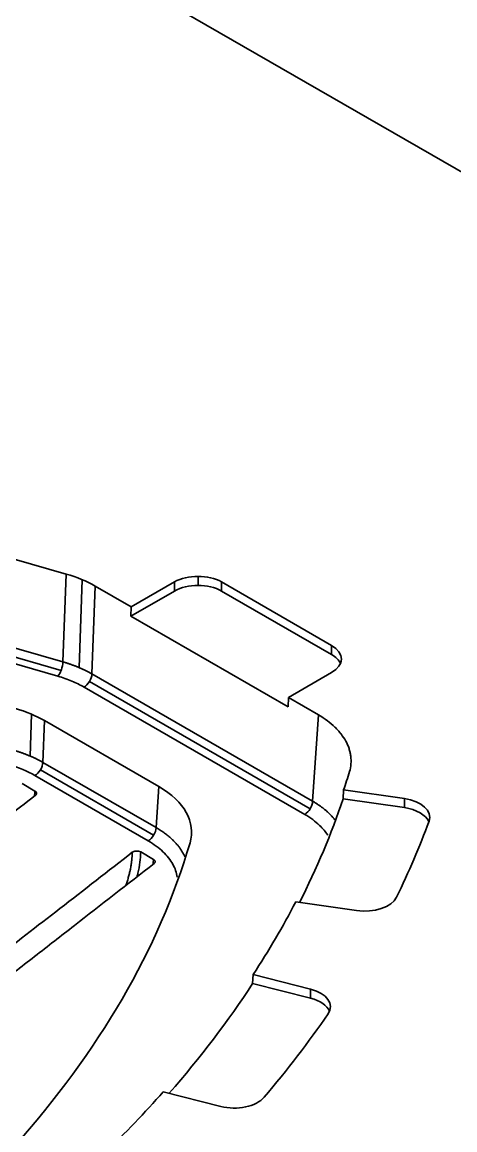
# Model space of a CAD drawing. Header units: millimetres. Extents: x 256 to 2096, y 1004 to 2403.
# Drawn here: x 1925.6 to 1964.5, y 1314.8 to 1414.6 of the extents above; entities that cross this region are included whole.
import ezdxf

# ---------------------------------------------------------------- set-up
doc = ezdxf.new("R2010")
doc.units = ezdxf.units.MM
doc.layers.add('1', color=7, linetype='Continuous', true_color=0xffffff)

msp = doc.modelspace()

# ---------------------------------------------------------------- linework, layer by layer
at = {"layer": '1', "color": 7, "linetype": 'Continuous', "lineweight": 35}
for p, q in [((1677.231, 1567.33), (2022.299, 1368.104)), ((1929.585, 1364.897), (1918.285, 1368.159)), ((1929.293, 1356.989), (1929.585, 1364.897)), ((1931.038, 1364.384), (1930.746, 1356.475)), ((1932.193, 1363.811), (1931.901, 1355.903)), ((1935.438, 1361.938), (1932.193, 1363.811)), ((1939.328, 1364.183), (1935.438, 1361.938)), ((1939.328, 1364.183), (1939.328, 1363.366)), ((1941.449, 1364.69), (1941.449, 1363.874)), ((1943.57, 1364.183), (1943.57, 1363.366)), ((1953.47, 1358.467), (1943.57, 1364.183)), ((1939.328, 1363.366), (1935.401, 1361.1)), ((1953.47, 1357.651), (1943.57, 1363.366)), ((1935.438, 1361.938), (1935.401, 1361.1)), ((1949.544, 1352.935), (1935.401, 1361.1)), ((1917.993, 1360.25), (1929.293, 1356.989)), ((1917.545, 1358.955), (1928.844, 1355.693)), ((1917.836, 1359.486), (1929.135, 1356.224)), ((1953.47, 1358.467), (1953.47, 1357.651)), ((1931.901, 1355.903), (1951.758, 1344.439)), ((1949.581, 1353.773), (1953.47, 1356.018)), ((1931.676, 1355.215), (1951.532, 1343.751)), ((1951.048, 1343.252), (1931.192, 1354.716)), ((1949.581, 1353.773), (1949.544, 1352.935)), ((1952.288, 1352.21), (1949.581, 1353.773)), ((1926.472, 1352.275), (1926.334, 1348.509)), ((1952.288, 1352.21), (1951.758, 1344.439)), ((1927.628, 1351.702), (1927.489, 1347.937)), ((1927.628, 1351.702), (1937.929, 1345.755)), ((1927.489, 1347.937), (1937.678, 1342.055)), ((1937.452, 1341.367), (1927.263, 1347.249)), ((1925.629, 1346.022), (1926.782, 1345.356)), ((1936.968, 1340.868), (1926.779, 1346.75)), ((1937.929, 1345.755), (1937.678, 1342.055)), ((1954.546, 1345.454), (1954.495, 1344.644)), ((1960.012, 1344.676), (1954.546, 1345.454)), ((1960.012, 1343.859), (1954.495, 1344.644)), ((1960.012, 1344.676), (1960.012, 1343.859)), ((1936.289, 1339.867), (1937.442, 1339.202)), ((1950.238, 1335.363), (1955.704, 1334.586)), ((1946.41, 1328.829), (1946.362, 1328.024)), ((1951.576, 1326.694), (1946.362, 1328.024)), ((1951.576, 1327.51), (1946.41, 1328.829)), ((1951.576, 1327.51), (1951.576, 1326.694)), ((1938.324, 1318.268), (1943.49, 1316.949))]:
    msp.add_line(p, q, dxfattribs=at)
for centre, major_axis, ratio, start_param, end_param in [((1925.08, 1359.701), (10.055, 0.012), 0.577606, 0.784284, 1.10559), ((1941.449, 1362.958), (3, 0), 0.57735, 0.785398, 2.356194), ((1941.449, 1362.142), (3, 0), 0.57735, 0.785398, 2.356194), ((1951.348, 1357.243), (3, 0), 0.57735, 5.497787, 7.068583), ((1928.844, 1356.513), (0.279, 0.966), 0.365148, 3.810557, 5.328995), ((1951.348, 1356.426), (3, 0), 0.57735, 0.237926, 0.785398), ((1931.192, 1355.536), (-0.502, -0.87), 0.57735, 0.785398, 2.303836), ((1920.515, 1347.592), (10.055, 0.012), 0.577606, 0.784284, 1.10559), ((1926.779, 1347.571), (-0.502, -0.87), 0.57735, 0.785398, 2.303836), ((1780.383, 1364.888), (-177.386, 0), 0.57735, 2.950674, 2.967084), ((1930.803, 1341.652), (10.066, 0.009), 0.576532, 6.114366, 7.066873), ((1780.383, 1364.071), (-177.334, 0), 0.57735, 2.856894, 2.950689), ((1951.048, 1344.072), (0.502, 0.87), 0.57735, 3.926991, 5.445427), ((1959.294, 1342.994), (3, 0), 0.57735, 6.074321, 7.612304), ((1959.294, 1342.178), (3, 0), 0.57735, 0.236983, 1.329119), ((1936.968, 1341.688), (0.502, 0.87), 0.57735, 3.926991, 5.445427), ((1780.383, 1364.888), (-185.886, 0), 0.57735, 2.867102, 2.932728), ((1780.383, 1356.436), (-162.648, 0), 0.57735, 2.356194, 2.973068), ((1780.383, 1364.888), (-177.386, 0), 0.57735, 2.781786, 2.849157), ((1956.422, 1336.267), (3, 0), 0.57735, 4.470711, 6.008695), ((1780.383, 1364.071), (-177.334, 0), 0.57735, 2.676266, 2.781803), ((1950.363, 1325.926), (3, 0), 0.57735, 5.905259, 7.437771), ((1950.363, 1325.11), (3, 0), 0.57735, 0.237952, 1.154586), ((1780.383, 1364.888), (-185.886, 0), 0.57735, 2.687098, 2.763667), ((1780.383, 1364.888), (-177.386, 0), 0.57735, 2.607253, 2.668978), ((1944.703, 1318.533), (3, 0), 0.57735, 4.296178, 5.82869)]:
    msp.add_ellipse(centre, major_axis=major_axis, ratio=ratio, start_param=start_param, end_param=end_param, dxfattribs=at)
for points, weights in [([(1931.901, 1355.903), (1931.14, 1356.342), (1930.256, 1356.71), (1929.293, 1356.989)], [1.00000071154, 1.00000071073, 1.00000071073, 1.00000071154]), ([(1927.489, 1347.937), (1926.727, 1348.376), (1925.843, 1348.744), (1924.88, 1349.023)], [1.00000071154, 1.00000071073, 1.00000071073, 1.00000071154]), ([(1953.762, 1342.769), (1953.272, 1343.383), (1952.598, 1343.951), (1951.758, 1344.439)], [1.00000013851, 1.00000013866, 1.00000013902, 1.00000013959]), ([(1940.282, 1339.418), (1939.835, 1340.401), (1938.946, 1341.318), (1937.678, 1342.055)], [1.00000010064, 1.00000010057, 1.00000010085, 1.00000010146])]:
    msp.add_rational_spline(points, weights, degree=3, dxfattribs=at)
for points in [[(1928.844, 1355.693), (1929.277, 1355.568), (1929.693, 1355.422), (1930.086, 1355.259)], [(1930.086, 1355.259), (1930.479, 1355.095), (1930.849, 1354.914), (1931.192, 1354.716)], [(1924.431, 1347.727), (1925.298, 1347.477), (1926.094, 1347.146), (1926.779, 1346.75)], [(1926.782, 1345.356), (1926.772, 1345.206), (1926.756, 1345.052), (1926.736, 1344.897)], [(1937.442, 1339.202), (1937.431, 1339.051), (1937.416, 1338.898), (1937.395, 1338.742)]]:
    msp.add_open_spline(points, degree=3, dxfattribs=at)
for points, knots in [([(1952.288, 1352.21), (1952.573, 1352.044), (1952.837, 1351.87), (1953.325, 1351.506), (1953.55, 1351.316), (1953.857, 1351.018), (1953.955, 1350.918), (1954.094, 1350.763), (1954.139, 1350.711), (1954.205, 1350.632), (1954.226, 1350.606), (1954.269, 1350.553), (1954.29, 1350.527), (1954.475, 1350.288), (1954.617, 1350.072), (1954.857, 1349.632), (1954.956, 1349.409), (1955.07, 1349.069), (1955.102, 1348.954), (1955.142, 1348.781), (1955.154, 1348.723), (1955.174, 1348.607), (1955.183, 1348.549), (1955.22, 1348.26), (1955.226, 1348.029), (1955.188, 1347.567), (1955.144, 1347.336), (1955.075, 1347.106)], [0, 0, 0, 0, 0.125, 0.125, 0.25, 0.25, 0.3125, 0.3125, 0.34375, 0.34375, 0.359375, 0.359375, 0.375, 0.375, 0.5, 0.5, 0.625, 0.625, 0.6875, 0.6875, 0.71875, 0.71875, 0.75, 0.75, 0.875, 0.875, 1, 1, 1, 1]), ([(1906.557, 1327.538), (1906.843, 1327.949), (1907.146, 1328.354), (1907.783, 1329.152), (1908.117, 1329.546), (1908.814, 1330.324), (1909.177, 1330.708), (1909.928, 1331.467), (1910.316, 1331.843), (1911.117, 1332.584), (1911.529, 1332.951), (1912.163, 1333.496), (1912.377, 1333.676), (1912.81, 1334.036), (1913.029, 1334.215), (1914.134, 1335.106), (1915.048, 1335.808), (1916.414, 1336.863), (1916.869, 1337.216), (1917.775, 1337.921), (1918.228, 1338.274), (1919.133, 1338.98), (1919.585, 1339.333), (1920.489, 1340.039), (1922.752, 1341.804), (1925.018, 1343.567), (1926.83, 1344.978)], [0, 0, 0, 0, 0.0625, 0.0625, 0.125, 0.125, 0.1875, 0.1875, 0.25, 0.25, 0.3125, 0.3125, 0.34375, 0.34375, 0.375, 0.375, 0.5, 0.5, 0.5625, 0.5625, 0.625, 0.625, 0.6875, 0.6875, 0.75, 1, 1, 1, 1]), ([(1926.782, 1345.356), (1926.803, 1345.344), (1926.822, 1345.331), (1926.848, 1345.31), (1926.855, 1345.302), (1926.87, 1345.287), (1926.877, 1345.28), (1926.896, 1345.256), (1926.906, 1345.24), (1926.917, 1345.215), (1926.92, 1345.207), (1926.925, 1345.19), (1926.926, 1345.181), (1926.93, 1345.155), (1926.929, 1345.138), (1926.924, 1345.112), (1926.922, 1345.104), (1926.917, 1345.087), (1926.913, 1345.079), (1926.901, 1345.054), (1926.89, 1345.038), (1926.87, 1345.015), (1926.863, 1345.007), (1926.847, 1344.993), (1926.839, 1344.985), (1926.83, 1344.978)], [0, 0, 0, 0, 0.125, 0.125, 0.1875, 0.1875, 0.25, 0.25, 0.375, 0.375, 0.4375, 0.4375, 0.5, 0.5, 0.625, 0.625, 0.6875, 0.6875, 0.75, 0.75, 0.875, 0.875, 0.9375, 0.9375, 1, 1, 1, 1]), ([(1953.117, 1341.381), (1952.919, 1341.688), (1952.361, 1342.362), (1951.568, 1342.947), (1951.048, 1343.252)], [0, 0, 0, 0, 0.440031, 1, 1, 1, 1]), ([(1939.577, 1337.609), (1939.519, 1337.998), (1939.242, 1338.793), (1938.368, 1339.914), (1937.484, 1340.565), (1936.968, 1340.868)], [0, 0, 0, 0, 0.32143, 0.660715, 1, 1, 1, 1]), ([(1935.53, 1339.835), (1935.552, 1339.852), (1935.576, 1339.867), (1935.617, 1339.887), (1935.631, 1339.894), (1935.653, 1339.903), (1935.661, 1339.906), (1935.676, 1339.911), (1935.684, 1339.914), (1935.723, 1339.926), (1935.756, 1339.934), (1935.8, 1339.941), (1935.808, 1339.943), (1935.826, 1339.945), (1935.852, 1339.949), (1935.879, 1339.951), (1935.915, 1339.952), (1935.932, 1339.952), (1935.969, 1339.952), (1935.987, 1339.951), (1936.04, 1339.946), (1936.075, 1339.941), (1936.126, 1339.93), (1936.142, 1339.926), (1936.175, 1339.917), (1936.19, 1339.912), (1936.235, 1339.895), (1936.263, 1339.882), (1936.289, 1339.867)], [0, 0, 0, 0, 0.125, 0.125, 0.1875, 0.1875, 0.21875, 0.21875, 0.25, 0.25, 0.375, 0.375, 0.40625, 0.40625, 0.4375, 0.5, 0.5, 0.5625, 0.5625, 0.625, 0.625, 0.75, 0.75, 0.8125, 0.8125, 0.875, 0.875, 1, 1, 1, 1]), ([(1935.96, 1337.625), (1935.99, 1337.737), (1936.018, 1337.85), (1936.196, 1338.619), (1936.281, 1339.264), (1936.289, 1339.867)], [0, 0, 0, 0, 0.145801, 0.145801, 1, 1, 1, 1]), ([(1935.53, 1339.835), (1933.361, 1338.145), (1929.18, 1334.866), (1923.013, 1330.16), (1917.643, 1325.674), (1913.995, 1321.199), (1912.318, 1317.09), (1910.635, 1313.554), (1907.474, 1310.524), (1904.164, 1307.282), (1900.171, 1303.854), (1895.476, 1300.196), (1889.917, 1296.335), (1885.755, 1293.774), (1883.498, 1292.471)], [0, 0, 0, 0, 0.111334, 0.215684, 0.312544, 0.398518, 0.472641, 0.534262, 0.594239, 0.660653, 0.733528, 0.813713, 0.902156, 1, 1, 1, 1]), ([(1935.53, 1339.835), (1935.53, 1339.823), (1935.53, 1339.798), (1935.529, 1339.758), (1935.527, 1339.715), (1935.526, 1339.667), (1935.524, 1339.615), (1935.521, 1339.559), (1935.517, 1339.498), (1935.513, 1339.433), (1935.508, 1339.364), (1935.502, 1339.291), (1935.495, 1339.213), (1935.487, 1339.13), (1935.477, 1339.043), (1935.466, 1338.952), (1935.453, 1338.856), (1935.436, 1338.738), (1935.41, 1338.579), (1935.37, 1338.358), (1935.31, 1338.07), (1935.228, 1337.734), (1935.125, 1337.371), (1935.03, 1337.074), (1934.968, 1336.898), (1934.949, 1336.844)], [0, 0, 0, 0, 0.012752, 0.026922, 0.042507, 0.059505, 0.077912, 0.097728, 0.118948, 0.141572, 0.165597, 0.191021, 0.217842, 0.246059, 0.275672, 0.306679, 0.339081, 0.372422, 0.425519, 0.498344, 0.590893, 0.709147, 0.827506, 0.946069, 1, 1, 1, 1]), ([(1937.442, 1339.202), (1937.463, 1339.189), (1937.482, 1339.176), (1937.507, 1339.155), (1937.515, 1339.148), (1937.53, 1339.133), (1937.537, 1339.125), (1937.555, 1339.102), (1937.565, 1339.085), (1937.576, 1339.061), (1937.579, 1339.052), (1937.584, 1339.035), (1937.586, 1339.027), (1937.589, 1339.001), (1937.589, 1338.984), (1937.584, 1338.958), (1937.582, 1338.95), (1937.576, 1338.933), (1937.573, 1338.924), (1937.56, 1338.899), (1937.549, 1338.884), (1937.53, 1338.861), (1937.523, 1338.853), (1937.507, 1338.838), (1937.499, 1338.831), (1937.49, 1338.824)], [0, 0, 0, 0, 0.125, 0.125, 0.1875, 0.1875, 0.25, 0.25, 0.375, 0.375, 0.4375, 0.4375, 0.5, 0.5, 0.625, 0.625, 0.6875, 0.6875, 0.75, 0.75, 0.875, 0.875, 0.9375, 0.9375, 1, 1, 1, 1]), ([(1923.188, 1327.647), (1923.762, 1328.122), (1924.35, 1328.591), (1925.539, 1329.524), (1926.14, 1329.987), (1927.94, 1331.379), (1929.132, 1332.311), (1932.711, 1335.103), (1935.101, 1336.963), (1937.49, 1338.824)], [0, 0, 0, 0, 0.125, 0.125, 0.25, 0.25, 0.5, 0.5, 1, 1, 1, 1])]:
    msp.add_open_spline(points, degree=3, knots=knots, dxfattribs=at)

doc.saveas('drawing.dxf')
